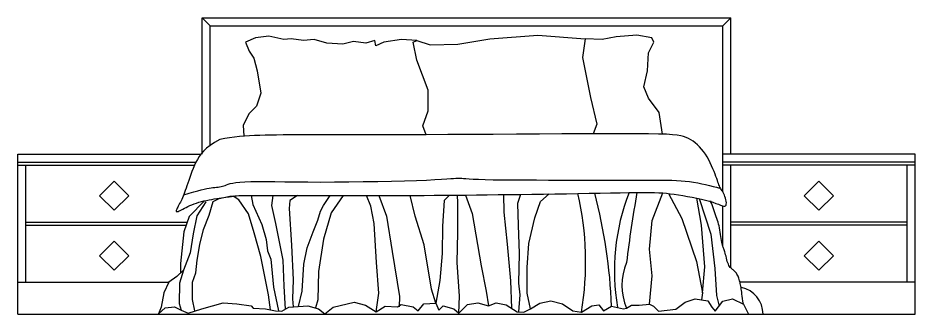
# Model space of a CAD drawing. Header units: millimetres. Extents: x 3060 to 28796, y 18778 to 36190.
# Drawn here: x 7568 to 10368, y 27918 to 28843 of the extents above; entities that cross this region are included whole.
import ezdxf

# ---------------------------------------------------------------- set-up
doc = ezdxf.new("R2010")
doc.units = ezdxf.units.MM

# ---------------------------------------------------------------- blocks, each defined once
blk = doc.blocks.new('A$C415940EB')
for p, q in [((575, 925), (2225, 925)), ((575, 500), (575, 925)), ((600, 900), (575, 925)), ((2200, 900), (2225, 925)), ((2225, 500), (2225, 925)), ((600, 900), (2200, 900)), ((600, 526.9), (600, 900)), ((2200, 381.7), (2200, 900)), ((783, 868.4), (741.3, 862.8)), ((830.3, 857.2), (783, 868.4)), ((1472.7, 860), (1622.8, 871.1)), ((1622.8, 871.1), (1770.2, 860)), ((1931.5, 871.1), (1867.5, 865.6)), ((1978.7, 862.8), (1931.5, 871.1)), ((741.3, 862.8), (710.7, 848.9)), ((710.7, 848.9), (721.9, 821.1)), ((852.5, 860), (830.3, 857.2)), ((891.5, 854.5), (852.5, 860)), ((924.8, 857.2), (891.5, 854.5)), ((963.8, 846.1), (924.8, 857.2)), ((1013.8, 843.4), (963.8, 846.1)), ((1047.2, 851.7), (1013.8, 843.4)), ((1086.1, 846.1), (1047.2, 851.7)), ((1113.9, 854.5), (1086.1, 846.1)), ((1116.7, 837.8), (1113.9, 854.5)), ((1141.7, 848.9), (1116.7, 837.8)), ((1197.4, 857.2), (1141.7, 848.9)), ((1244.6, 854.5), (1197.4, 857.2)), ((1233.5, 848.9), (1244.6, 854.5)), ((1244.6, 793.3), (1233.5, 848.9)), ((1244.6, 854.5), (1286.3, 840.6)), ((1286.3, 840.6), (1372.5, 843.4)), ((1372.5, 843.4), (1472.7, 860)), ((1770.2, 860), (1761.8, 801.7)), ((1823, 857.2), (1770.2, 860)), ((1867.5, 865.6), (1823, 857.2)), ((1967.6, 815.6), (1984.3, 848.9)), ((1984.3, 848.9), (1978.7, 862.8)), ((721.9, 821.1), (735.8, 798.9)), ((1964.8, 760), (1967.6, 815.6)), ((735.8, 798.9), (746.9, 760)), ((1280.8, 698.9), (1244.6, 793.3)), ((1761.8, 801.7), (1786.9, 676.7)), ((746.9, 760), (758, 690.5)), ((1953.7, 710), (1964.8, 760)), ((1967.6, 673.9), (1953.7, 710)), ((758, 690.5), (744.1, 648.9)), ((1280.8, 635), (1280.8, 698.9)), ((1786.9, 676.7), (1806.3, 593.3)), ((2001, 629.4), (1967.6, 673.9)), ((744.1, 648.9), (721.9, 626.6)), ((721.9, 626.6), (702.4, 590.5)), ((1264.1, 587.7), (1280.8, 635)), ((2011.6, 561.9), (2001, 629.4)), ((702.4, 590.5), (704.7, 555.4)), ((1806.3, 593.3), (1794.8, 563.1)), ((1274.2, 560.1), (1209.6, 559.9)), ((1274.2, 560.1), (1264.1, 587.7)), ((1341.8, 560.4), (1274.2, 560.1)), ((1411.8, 560.7), (1341.8, 560.4)), ((1483.7, 561.1), (1411.8, 560.7)), ((1556.3, 561.6), (1483.7, 561.1)), ((1628.1, 562.1), (1556.3, 561.6)), ((1697.8, 562.6), (1628.1, 562.1)), ((1764.1, 563), (1697.8, 562.6)), ((1825.6, 563.3), (1764.1, 563)), ((1880.8, 563.4), (1825.6, 563.3)), ((1928.6, 563.3), (1880.8, 563.4)), ((1967.8, 563), (1928.6, 563.3)), ((1999.2, 562.4), (1967.8, 563)), ((2023.9, 561.5), (1999.2, 562.4)), ((2043, 560.2), (2023.9, 561.5)), ((2057.6, 558.6), (2043, 560.2)), ((613.8, 536.1), (599.9, 526.9)), ((630.5, 545.7), (613.8, 536.1)), ((645.2, 548.4), (630.5, 545.7)), ((660.2, 550.7), (645.2, 548.4)), ((675.5, 552.6), (660.2, 550.7)), ((691, 554.2), (675.5, 552.6)), ((706.7, 555.5), (691, 554.2)), ((722.6, 556.6), (706.7, 555.5)), ((738.6, 557.4), (722.6, 556.6)), ((754.7, 558.1), (738.6, 557.4)), ((771.1, 558.6), (754.7, 558.1)), ((788.2, 559), (771.1, 558.6)), ((806.8, 559.3), (788.2, 559)), ((827.7, 559.5), (806.8, 559.3)), ((851.5, 559.6), (827.7, 559.5)), ((879, 559.6), (851.5, 559.6)), ((910.8, 559.7), (879, 559.6)), ((947.8, 559.7), (910.8, 559.7)), ((990.4, 559.7), (947.8, 559.7)), ((1038.4, 559.7), (990.4, 559.7)), ((1091.2, 559.7), (1038.4, 559.7)), ((1148.5, 559.8), (1091.2, 559.7)), ((1209.6, 559.9), (1148.5, 559.8)), ((2068.8, 556.6), (2057.6, 558.6)), ((2077.6, 554.2), (2068.8, 556.6)), ((2085.3, 551.3), (2077.6, 554.2)), ((2092.7, 547.9), (2085.3, 551.3)), ((2100, 544), (2092.7, 547.9)), ((2107.1, 539.6), (2100, 544)), ((2114.1, 534.5), (2107.1, 539.6)), ((2120.8, 528.9), (2114.1, 534.5)), ((579.2, 509.2), (571.6, 500.6)), ((588.5, 517.9), (579.2, 509.2)), ((599.9, 526.9), (588.5, 517.9)), ((2127.4, 522.6), (2120.8, 528.9)), ((2133.6, 515.6), (2127.4, 522.6)), ((2139.7, 508), (2133.6, 515.6)), ((2145.4, 499.6), (2139.7, 508)), ((0, 500), (571.2, 500)), ((0, 0), (0, 500)), ((560.1, 483.1), (555.4, 474.1)), ((565.3, 491.9), (560.1, 483.1)), ((571.6, 500.6), (565.3, 491.9)), ((2150.8, 490.7), (2145.4, 499.6)), ((2155.9, 481.5), (2150.8, 490.7)), ((2160.6, 472.1), (2155.9, 481.5)), ((2800, 500), (2200, 500)), ((2800, 0), (2800, 500)), ((0, 475), (555.9, 475)), ((0, 465), (551.2, 465)), ((25, 100), (25, 465)), ((547, 455.2), (543.1, 445.6)), ((551.1, 464.8), (547, 455.2)), ((555.4, 474.1), (551.1, 464.8)), ((2165, 462.7), (2160.6, 472.1)), ((2169, 453.6), (2165, 462.7)), ((2172.6, 445), (2169, 453.6)), ((2800, 475), (2200, 475)), ((2800, 465), (2200, 465)), ((2225, 144.1), (2225, 465)), ((2775, 100), (2775, 465)), ((536.1, 426.5), (532.9, 417.3)), ((539.5, 435.9), (536.1, 426.5)), ((543.1, 445.6), (539.5, 435.9)), ((1301.5, 419.9), (1322.3, 421)), ((1322.3, 421), (1338.4, 422.1)), ((1338.4, 422.1), (1350.7, 423)), ((1350.7, 423), (1359.9, 423.8)), ((1359.9, 423.8), (1366.8, 424.4)), ((1366.8, 424.4), (1372, 424.8)), ((1372, 424.8), (1376.3, 425)), ((1376.3, 425), (1380.4, 424.8)), ((1380.4, 424.8), (1385, 424.5)), ((1385, 424.5), (1390.8, 423.9)), ((1390.8, 423.9), (1398.3, 423.2)), ((1398.3, 423.2), (1408.1, 422.4)), ((1408.1, 422.4), (1421, 421.7)), ((1421, 421.7), (1437.5, 420.9)), ((1437.5, 420.9), (1458.3, 420.3)), ((1458.3, 420.3), (1483.7, 419.7)), ((2175.7, 437), (2172.6, 445)), ((2178.4, 429.7), (2175.7, 437)), ((2180.8, 423.3), (2178.4, 429.7)), ((2182.9, 417.5), (2180.8, 423.3)), ((300.3, 415.3), (254.8, 369.8)), ((345.8, 369.8), (300.3, 415.3)), ((524.5, 392.8), (522.1, 385.9)), ((527.1, 400.4), (524.5, 392.8)), ((529.9, 408.6), (527.1, 400.4)), ((532.9, 417.3), (529.9, 408.6)), ((581.2, 390.4), (589.2, 392.1)), ((589.2, 392.1), (596.3, 393.4)), ((596.3, 393.4), (602.7, 394.4)), ((602.7, 394.4), (608.7, 395.2)), ((608.7, 395.2), (614.3, 395.8)), ((614.3, 395.8), (619.7, 396.4)), ((619.7, 396.4), (624.7, 396.9)), ((624.7, 396.9), (629.5, 397.5)), ((629.5, 397.5), (634.1, 398.3)), ((634.1, 398.3), (638.5, 399.2)), ((638.5, 399.2), (642.7, 400.4)), ((642.7, 400.4), (646.8, 402)), ((646.8, 402), (651.2, 403.7)), ((651.2, 403.7), (656.3, 405.6)), ((656.3, 405.6), (662.6, 407.5)), ((662.6, 407.5), (670.5, 409.4)), ((670.5, 409.4), (680.4, 411.1)), ((680.4, 411.1), (692.7, 412.5)), ((692.7, 412.5), (708, 413.5)), ((708, 413.5), (726.5, 414)), ((726.5, 414), (748.3, 414.2)), ((748.3, 414.2), (773.3, 414.1)), ((773.3, 414.1), (801.4, 413.7)), ((801.4, 413.7), (832.7, 413.3)), ((832.7, 413.3), (867.1, 412.9)), ((867.1, 412.9), (904.4, 412.6)), ((904.4, 412.6), (944.7, 412.4)), ((944.7, 412.4), (987.7, 412.6)), ((987.7, 412.6), (1032.4, 413)), ((1032.4, 413), (1077.8, 413.6)), ((1077.8, 413.6), (1122.8, 414.4)), ((1122.8, 414.4), (1166.1, 415.3)), ((1166.1, 415.3), (1206.8, 416.4)), ((1206.8, 416.4), (1243.6, 417.5)), ((1243.6, 417.5), (1275.4, 418.7)), ((1275.4, 418.7), (1301.5, 419.9)), ((1483.7, 419.7), (1513.3, 419.4)), ((1513.3, 419.4), (1546.1, 419.1)), ((1546.1, 419.1), (1581.4, 418.9)), ((1581.4, 418.9), (1618.4, 418.8)), ((1618.4, 418.8), (1656.3, 418.7)), ((1656.3, 418.7), (1694.3, 418.7)), ((1694.3, 418.7), (1731.6, 418.7)), ((1731.6, 418.7), (1767.4, 418.7)), ((1767.4, 418.7), (1801.7, 418.7)), ((1801.7, 418.7), (1834.3, 418.7)), ((1834.3, 418.7), (1865.1, 418.7)), ((1865.1, 418.7), (1894, 418.7)), ((1894, 418.7), (1921, 418.7)), ((1921, 418.7), (1946, 418.7)), ((1946, 418.7), (1968.8, 418.7)), ((1968.8, 418.7), (1989.5, 418.7)), ((1989.5, 418.7), (2008.3, 418.6)), ((2008.3, 418.6), (2025.4, 418.5)), ((2025.4, 418.5), (2041.1, 418.1)), ((2041.1, 418.1), (2055.7, 417.6)), ((2055.7, 417.6), (2069.5, 416.7)), ((2069.5, 416.7), (2082.8, 415.6)), ((2082.8, 415.6), (2095.8, 414)), ((2095.8, 414), (2108.7, 412)), ((2108.7, 412), (2121.5, 409.7)), ((2121.5, 409.7), (2134.1, 407.1)), ((2134.1, 407.1), (2146.3, 404.4)), ((2146.3, 404.4), (2158.1, 401.6)), ((2158.1, 401.6), (2169.4, 398.8)), ((2169.4, 398.8), (2180, 396.1)), ((2180, 396.1), (2189.8, 393.6)), ((2184.7, 412.4), (2182.9, 417.5)), ((2186.3, 407.8), (2184.7, 412.4)), ((2187.8, 403.7), (2186.3, 407.8)), ((2189.3, 400.1), (2187.8, 403.7)), ((2190.9, 396.8), (2189.3, 400.1)), ((2192.5, 393.8), (2190.9, 396.8)), ((2194.2, 390.9), (2192.5, 393.8)), ((2454.2, 369.8), (2499.7, 415.3)), ((2499.7, 415.3), (2545.2, 369.8)), ((254.8, 369.8), (300.3, 324.3)), ((300.3, 324.3), (345.8, 369.8)), ((515.4, 368.1), (513.3, 362.9)), ((517.6, 373.6), (515.4, 368.1)), ((517.4, 372.4), (534.3, 377.6)), ((519.8, 379.5), (517.6, 373.6)), ((522.1, 385.9), (519.8, 379.5)), ((534.3, 377.6), (548.8, 381.8)), ((548.8, 381.8), (561.3, 385.3)), ((561.3, 385.3), (572, 388.2)), ((572, 388.2), (581.2, 390.4)), ((627.7, 361.3), (666.5, 369.7)), ((635.5, 363.2), (642.2, 364.1)), ((642.2, 364.1), (648.4, 364.9)), ((648.4, 364.9), (653.9, 365.7)), ((653.9, 365.7), (658.7, 366.4)), ((658.7, 366.4), (662.6, 367.1)), ((662.6, 367.1), (666.1, 367.7)), ((666.1, 367.7), (669.5, 368.3)), ((669.5, 368.3), (673.1, 368.8)), ((689.7, 356.4), (671.3, 368.5)), ((673.1, 368.8), (677.3, 369.2)), ((677.3, 369.2), (682.5, 369.6)), ((682.5, 369.6), (689.2, 369.9)), ((689.2, 369.9), (697.5, 370.1)), ((697.5, 370.1), (707.9, 370.3)), ((707.9, 370.3), (720.3, 370.3)), ((720.3, 370.3), (734.5, 370.3)), ((727.4, 370.3), (733.3, 342.5)), ((734.5, 370.3), (750.4, 370.3)), ((750.4, 370.3), (767.8, 370.2)), ((767.8, 370.2), (786.6, 370.2)), ((786.6, 370.2), (806.6, 370.1)), ((792.7, 339), (796.6, 370.2)), ((806.6, 370.1), (827.7, 370.1)), ((827.7, 370.1), (849.7, 370.1)), ((872.4, 370.2), (848.6, 354.7)), ((849.7, 370.1), (872.4, 370.2)), ((872.4, 370.2), (895.4, 370.3)), ((895.4, 370.3), (918.5, 370.4)), ((918.5, 370.4), (941.3, 370.4)), ((941.3, 370.4), (963.7, 370.5)), ((953.3, 339), (974.5, 370.5)), ((963.7, 370.5), (985.3, 370.6)), ((1015.4, 370.6), (977.8, 316.3)), ((985.3, 370.6), (1005.7, 370.6)), ((1005.7, 370.6), (1025, 370.6)), ((1025, 370.6), (1043.3, 370.5)), ((1043.3, 370.5), (1061.2, 370.4)), ((1061.2, 370.4), (1079, 370.4)), ((1079, 370.4), (1097.3, 370.3)), ((1101.8, 337.2), (1088.2, 370.3)), ((1097.3, 370.3), (1116.5, 370.2)), ((1116.5, 370.2), (1137, 370.2)), ((1126.8, 370.2), (1150.6, 305.8)), ((1137, 370.2), (1159.3, 370.2)), ((1159.3, 370.2), (1183.7, 370.3)), ((1183.7, 370.3), (1210.1, 370.4)), ((1210.1, 370.4), (1238.2, 370.6)), ((1239.7, 305.8), (1224.2, 370.5)), ((1238.2, 370.6), (1267.9, 370.8)), ((1267.9, 370.8), (1298.9, 371)), ((1298.9, 371), (1330.9, 371.3)), ((1347.2, 371.4), (1330.5, 354.7)), ((1330.9, 371.3), (1363.6, 371.6)), ((1363.6, 371.6), (1397, 371.9)), ((1372.4, 347.7), (1372.2, 371.7)), ((1397, 371.9), (1430.7, 372.2)), ((1397, 371.9), (1417.8, 314.5)), ((1430.7, 372.2), (1464.8, 372.6)), ((1464.8, 372.6), (1499.2, 373)), ((1499.2, 373), (1533.9, 373.4)), ((1517.3, 318), (1516.5, 373.2)), ((1533.9, 373.4), (1568.9, 373.8)), ((1568.9, 373.8), (1559.2, 345.9)), ((1568.9, 373.8), (1604.2, 374.3)), ((1604.2, 374.3), (1639.8, 374.8)), ((1630.8, 351.2), (1657.7, 375.1)), ((1639.8, 374.8), (1675.7, 375.4)), ((1675.7, 375.4), (1711.8, 376)), ((1711.8, 376), (1747.7, 376.6)), ((1747.7, 376.6), (1783, 377.2)), ((1783, 377.2), (1817, 377.8)), ((1817, 377.8), (1849.4, 378.4)), ((1849.4, 378.4), (1879.6, 378.9)), ((1879.6, 378.9), (1907.2, 379.3)), ((1907.2, 379.3), (1931.7, 379.5)), ((1931.7, 379.5), (1952.7, 379.7)), ((1952.7, 379.7), (1970.7, 379.6)), ((1970.7, 379.6), (1986.3, 379.4)), ((1979.5, 291.9), (2012.4, 378.2)), ((1986.3, 379.4), (2000, 378.9)), ((2000, 378.9), (2012.4, 378.2)), ((2012.4, 378.2), (2024.2, 377.2)), ((2024.2, 377.2), (2036, 375.9)), ((2030.1, 376.6), (2072, 298.9)), ((2036, 375.9), (2048.2, 374.3)), ((2048.2, 374.3), (2061.5, 372.4)), ((2061.5, 372.4), (2075.5, 370.2)), ((2075.5, 370.2), (2090, 367.7)), ((2090, 367.7), (2104.7, 364.9)), ((2104.7, 364.9), (2119.2, 362)), ((2195.9, 388.2), (2194.2, 390.9)), ((2197.7, 385.4), (2195.9, 388.2)), ((2199.6, 382.5), (2197.7, 385.4)), ((2201.4, 379.3), (2199.6, 382.5)), ((2203.2, 375.7), (2201.4, 379.3)), ((2205, 371.7), (2203.2, 375.7)), ((2206.7, 367.2), (2205, 371.7)), ((2208.3, 362.2), (2206.7, 367.2)), ((2499.7, 324.3), (2454.2, 369.8)), ((2545.2, 369.8), (2499.7, 324.3)), ((500.5, 337.2), (498.7, 333.8)), ((502.5, 340.9), (500.5, 337.2)), ((504.7, 344.9), (502.5, 340.9)), ((506.9, 349.1), (504.7, 344.9)), ((509.1, 353.5), (506.9, 349.1)), ((511.2, 358.1), (509.1, 353.5)), ((513.3, 362.9), (511.2, 358.1)), ((524.6, 333.3), (530.3, 336.1)), ((530.3, 336.1), (536.5, 339)), ((581.9, 353.6), (534.7, 304.5)), ((536.5, 339), (543.1, 341.7)), ((543.1, 341.7), (550, 344.3)), ((550, 344.3), (557.3, 346.8)), ((557.3, 346.8), (564.8, 349.1)), ((586.1, 350.3), (558.3, 307.3)), ((564.8, 349.1), (572.6, 351.2)), ((572.6, 351.2), (580.6, 353.2)), ((580.6, 353.2), (588.6, 355.1)), ((588.6, 355.1), (596.7, 356.8)), ((596.7, 356.8), (604.8, 358.3)), ((597.2, 308.7), (609.6, 351.6)), ((604.8, 358.3), (612.8, 359.7)), ((609.6, 351.6), (627.7, 361.3)), ((612.8, 359.7), (620.7, 361)), ((620.7, 361), (628.2, 362.1)), ((628.2, 362.1), (635.5, 363.2)), ((719.4, 312.8), (689.7, 356.4)), ((733.3, 342.5), (761.3, 279.6)), ((804.9, 283.1), (792.7, 339)), ((848.6, 354.7), (846.8, 330.2)), ((944.6, 321.5), (953.3, 339)), ((1112.2, 283.1), (1101.8, 337.2)), ((1330.5, 354.7), (1325.3, 274.4)), ((1372.4, 255.2), (1372.4, 347.7)), ((1559.2, 345.9), (1561, 277.9)), ((1613.4, 300.6), (1630.8, 351.2)), ((2119.2, 362), (2133.2, 358.9)), ((2133.1, 277.9), (2119.2, 362)), ((2126.2, 360.5), (2162.8, 250)), ((2133.2, 358.9), (2146.4, 355.7)), ((2146.4, 355.7), (2158.5, 352.4)), ((2158.5, 352.4), (2169.1, 349.1)), ((2162.1, 352.6), (2161.8, 353.5)), ((2163, 350), (2162.1, 352.6)), ((2164.4, 346.1), (2163, 350)), ((2166.2, 341.1), (2164.4, 346.1)), ((2168.3, 335.3), (2166.2, 341.1)), ((2169.1, 349.1), (2178.4, 345.9)), ((2178.4, 345.9), (2186.3, 342.9)), ((2186.3, 342.9), (2193, 340.5)), ((2193, 340.5), (2198.5, 338.6)), ((2198.5, 338.6), (2202.9, 337.5)), ((2200, 211.3), (2200, 338.2)), ((2202.9, 337.5), (2206.2, 337.3)), ((2206.2, 337.3), (2208.6, 338.3)), ((2209.6, 357.2), (2208.3, 362.2)), ((2208.6, 338.3), (2210.2, 340.5)), ((2210.5, 352.3), (2209.6, 357.2)), ((2210.2, 340.5), (2210.9, 343.7)), ((2211, 347.7), (2210.5, 352.3)), ((2210.9, 343.7), (2211, 347.7)), ((494.2, 323.6), (494, 322)), ((494, 322), (494.3, 320.9)), ((494.7, 325.5), (494.2, 323.6)), ((494.3, 320.9), (495.1, 320.3)), ((495.7, 327.9), (494.7, 325.5)), ((495.1, 320.3), (496.3, 320)), ((497, 330.7), (495.7, 327.9)), ((496.3, 320), (498, 320.2)), ((498.7, 333.8), (497, 330.7)), ((498, 320.2), (500.3, 320.9)), ((500.3, 320.9), (503.1, 322.1)), ((503.1, 322.1), (506.4, 323.7)), ((506.4, 323.7), (510.2, 325.7)), ((510.2, 325.7), (514.5, 328)), ((514.5, 328), (519.3, 330.6)), ((519.3, 330.6), (524.6, 333.3)), ((579.1, 264.3), (597.2, 308.7)), ((736.8, 253.5), (719.4, 312.8)), ((846.8, 330.2), (853.8, 215.1)), ((935.9, 293.6), (944.6, 321.5)), ((977.8, 316.3), (953.3, 234.3)), ((1417.8, 314.5), (1445.7, 150.5)), ((1527.8, 218.6), (1517.3, 318)), ((2170.5, 329), (2168.3, 335.3)), ((2172.8, 322.5), (2170.5, 329)), ((2175.1, 316.1), (2172.8, 322.5)), ((2177.3, 309.9), (2175.1, 316.1)), ((2179.4, 304), (2177.3, 309.9)), ((25, 287.5), (528.7, 287.5)), ((534.7, 304.5), (518.1, 257.4)), ((558.3, 307.3), (547.2, 250.4)), ((827.6, 168), (804.9, 283.1)), ((921.9, 257), (935.9, 293.6)), ((1119.2, 161), (1112.2, 283.1)), ((1150.6, 305.8), (1168.1, 195.9)), ((1267.6, 216.8), (1239.7, 305.8)), ((1594.1, 220.3), (1613.4, 300.6)), ((1970.8, 202.9), (1979.5, 291.9)), ((2072, 298.9), (2117.4, 164.5)), ((2181.4, 298.3), (2179.4, 304)), ((2183.3, 292.7), (2181.4, 298.3)), ((2185, 287.1), (2183.3, 292.7)), ((2186.6, 281.3), (2185, 287.1)), ((2188.1, 275.4), (2186.6, 281.3)), ((2775, 287.5), (2225, 287.5)), ((25, 277.5), (525.2, 277.5)), ((518.1, 257.4), (507, 157.6)), ((568, 217.2), (579.1, 264.3)), ((757.8, 180.2), (736.8, 253.5)), ((761.3, 279.6), (775.2, 232.5)), ((902.7, 206.4), (921.9, 257)), ((1325.3, 274.4), (1323.5, 188.9)), ((1370.6, 161), (1372.4, 255.2)), ((1561, 277.9), (1564.5, 188.9)), ((2143.6, 147.1), (2133.1, 277.9)), ((2189.5, 269.2), (2188.1, 275.4)), ((2190.8, 262.6), (2189.5, 269.2)), ((2192, 255.8), (2190.8, 262.6)), ((2193, 248.9), (2192, 255.8)), ((2775, 277.5), (2225, 277.5)), ((300.3, 227.8), (254.8, 182.3)), ((345.8, 182.3), (300.3, 227.8)), ((547.2, 250.4), (537.5, 190.8)), ((775.2, 232.5), (778.7, 197.7)), ((953.3, 234.3), (937.6, 133.1)), ((2162.8, 250), (2175, 141.9)), ((2194.1, 242.1), (2193, 248.9)), ((2195, 235.6), (2194.1, 242.1)), ((2196, 229.5), (2195, 235.6)), ((2196.9, 223.9), (2196, 229.5)), ((2454.2, 182.3), (2499.7, 227.8)), ((2499.7, 227.8), (2545.2, 182.3)), ((559.7, 168.7), (568, 217.2)), ((778.7, 197.7), (789.2, 171.5)), ((853.8, 215.1), (859.1, 106.9)), ((892.2, 155.8), (902.7, 206.4)), ((1290.3, 77.3), (1267.6, 216.8)), ((1538.3, 103.4), (1527.8, 218.6)), ((1588.9, 145.3), (1594.1, 220.3)), ((1979.5, 119.2), (1970.8, 202.9)), ((2197.9, 219), (2196.9, 223.9)), ((2198.9, 215), (2197.9, 219)), ((2199.9, 211.6), (2198.9, 215)), ((2200.9, 208.7), (2199.9, 211.6)), ((2202, 206), (2200.9, 208.7)), ((2203.1, 203.5), (2202, 206)), ((2204.2, 200.8), (2203.1, 203.5)), ((2205.3, 197.8), (2204.2, 200.8)), ((2206.4, 194.3), (2205.3, 197.8)), ((254.8, 182.3), (300.3, 136.8)), ((300.3, 136.8), (345.8, 182.3)), ((537.5, 190.8), (516.7, 136.8)), ((555.5, 128.5), (559.7, 168.7)), ((782.2, 59.8), (757.8, 180.2)), ((789.2, 171.5), (797.9, 84.3)), ((1168.1, 195.9), (1190.8, 54.6)), ((1323.5, 188.9), (1316.5, 105.2)), ((1564.5, 188.9), (1562.7, 96.5)), ((2207.6, 190.2), (2206.4, 194.3)), ((2208.7, 185.5), (2207.6, 190.2)), ((2209.9, 180.4), (2208.7, 185.5)), ((2211.1, 175.1), (2209.9, 180.4)), ((2212.5, 169.8), (2211.1, 175.1)), ((2213.9, 164.7), (2212.5, 169.8)), ((2499.7, 136.8), (2454.2, 182.3)), ((2545.2, 182.3), (2499.7, 136.8)), ((507, 157.6), (507, 127.7)), ((831.1, 87.7), (827.6, 168)), ((887, 72), (892.2, 155.8)), ((1126.2, 65.1), (1119.2, 161)), ((1377.6, 56.3), (1370.6, 161)), ((1445.7, 150.5), (1461.4, 72)), ((1588.9, 65.1), (1588.9, 145.3)), ((2117.4, 164.5), (2136.6, 66.8)), ((2136.6, 66.8), (2143.6, 147.1)), ((2175, 141.9), (2180.3, 58.1)), ((2215.5, 159.8), (2213.9, 164.7)), ((2217.2, 155.5), (2215.5, 159.8)), ((2219.1, 151.8), (2217.2, 155.5)), ((2221.1, 148.6), (2219.1, 151.8)), ((2223.3, 145.9), (2221.1, 148.6)), ((2225.5, 143.6), (2223.3, 145.9)), ((2227.8, 141.5), (2225.5, 143.6)), ((2230.1, 139.6), (2227.8, 141.5)), ((495.9, 117.4), (470.9, 99.4)), ((516.7, 136.8), (495.9, 117.4)), ((516.7, 136.8), (504.2, 96.6)), ((544.4, 100), (555.5, 128.5)), ((937.6, 133.1), (935.9, 44.1)), ((1971.5, 30.7), (1979.5, 119.2)), ((2232.3, 137.8), (2230.1, 139.6)), ((2234.5, 136), (2232.3, 137.8)), ((2236.6, 134.1), (2234.5, 136)), ((2238.6, 132), (2236.6, 134.1)), ((2240.6, 129.7), (2238.6, 132)), ((2242.4, 127.3), (2240.6, 129.7)), ((2244.2, 124.7), (2242.4, 127.3)), ((2245.8, 121.9), (2244.2, 124.7)), ((2247.4, 118.9), (2245.8, 121.9)), ((2248.8, 115.6), (2247.4, 118.9)), ((2250.2, 112), (2248.8, 115.6)), ((2251.4, 108.3), (2250.2, 112)), ((0, 100), (471.8, 100)), ((470.9, 99.4), (455.6, 66.1)), ((504.2, 96.6), (502.8, 32.8)), ((544.4, 45.3), (544.4, 100)), ((797.9, 84.3), (813.6, 9.8)), ((834.7, 15.3), (831.1, 87.7)), ((859.1, 106.9), (857.3, 47.6)), ((1316.5, 105.2), (1304, 34)), ((1541.3, 18.2), (1538.3, 103.4)), ((1562.7, 96.5), (1566.2, 59.8)), ((2252.5, 104.3), (2251.4, 108.3)), ((2253.6, 100.2), (2252.5, 104.3)), ((2254.6, 95.9), (2253.6, 100.2)), ((2800, 100), (2253.6, 100)), ((2255.5, 91.5), (2254.6, 95.9)), ((2256.3, 87), (2255.5, 91.5)), ((2257, 82.5), (2256.3, 87)), ((455.6, 66.1), (447.3, 21.7)), ((787.8, 13.7), (782.2, 59.8)), ((875.4, 23.9), (887, 72)), ((1117.9, 7.5), (1126.2, 65.1)), ((1304, 34), (1290.3, 77.3)), ((1376, 2.8), (1377.6, 56.3)), ((1461.4, 72), (1468.3, 26.2)), ((1566.2, 59.8), (1562.1, 7)), ((1599.2, 16.7), (1588.9, 65.1)), ((2136.6, 66.8), (2133.4, 44.8)), ((2180.3, 58.1), (2188.2, 24.5)), ((2257.7, 77.9), (2257, 82.5)), ((2258.3, 73.2), (2257.7, 77.9)), ((2259, 68.1), (2258.3, 73.2)), ((2259.7, 62.4), (2259, 68.1)), ((2260.5, 56), (2259.7, 62.4)), ((502.8, 32.8), (509.3, 12.2)), ((552.3, 9.8), (544.4, 45.3)), ((573.5, 16.9), (640.7, 35.6)), ((640.7, 35.6), (683, 32.5)), ((683, 32.5), (728.3, 26.2)), ((857.3, 47.6), (859.3, 22.6)), ((935.9, 44.1), (928.8, 19.5)), ((983.3, 21.5), (1049, 37.2)), ((1049, 37.2), (1085, 27.8)), ((1185.1, 23.1), (1196.1, 29.4)), ((1190.8, 54.6), (1189.5, 22.9)), ((1196.1, 29.4), (1233.6, 23.1)), ((1249.3, 10.6), (1266.5, 32.5)), ((1266.5, 32.5), (1304, 34)), ((1304, 34), (1313.4, 12.2)), ((1376, 2.8), (1402.6, 29.4)), ((1402.6, 29.4), (1435.4, 35.6)), ((1435.4, 35.6), (1468.3, 26.2)), ((1468.3, 26.2), (1492.8, 35.4)), ((1492.8, 35.4), (1524.1, 29.2)), ((1524.1, 29.2), (1558.5, 7.3)), ((1599.2, 16.7), (1628.9, 33.9)), ((1628.9, 33.9), (1663.3, 41.7)), ((1663.3, 41.7), (1699.3, 32.3)), ((1699.3, 32.3), (1732.2, 10.4)), ((1791.6, 26.1), (1813.5, 29.2)), ((1813.5, 29.2), (1827.6, 10.4)), ((1938.7, 27.6), (1971.5, 30.7)), ((1971.5, 30.7), (1984, 24.5)), ((2052.9, 15.1), (2082.6, 37)), ((2082.6, 37), (2113.9, 47.9)), ((2113.9, 47.9), (2153, 41.7)), ((2153, 41.7), (2165.5, 21.4)), ((2176.5, 8.9), (2199.9, 40.1)), ((2199.9, 40.1), (2229.7, 47.9)), ((2229.7, 47.9), (2264.1, 30.7)), ((2261.5, 48.7), (2260.5, 56)), ((2262.7, 40.3), (2261.5, 48.7)), ((2264.1, 30.7), (2262.7, 40.3)), ((2264.1, 30.7), (2280.6, 0)), ((447.3, 21.7), (438.9, 1.2)), ((438.9, 1.2), (459.3, 20)), ((459.3, 20), (489, 23.1)), ((489, 23.1), (509.3, 12.2)), ((509.3, 12.2), (531.2, 2.8)), ((531.2, 2.8), (573.5, 16.9)), ((728.3, 26.2), (734.6, 18.4)), ((734.6, 18.4), (772.1, 16.9)), ((772.1, 16.9), (803.4, 10.6)), ((803.4, 10.6), (823.8, 9)), ((823.8, 9), (845.7, 21.5)), ((845.7, 21.5), (905.1, 26.2)), ((905.1, 26.2), (938, 16.9)), ((938, 16.9), (958.3, 1.2)), ((958.3, 1.2), (983.3, 21.5)), ((1085, 27.8), (1117.9, 7.5)), ((1117.9, 7.5), (1146, 24.7)), ((1146, 24.7), (1185.1, 23.1)), ((1233.6, 23.1), (1249.3, 10.6)), ((1313.4, 12.2), (1327.5, 26.2)), ((1327.5, 26.2), (1360.4, 16.9)), ((1360.4, 16.9), (1376, 2.8)), ((1558.5, 7.3), (1578.9, 5.7)), ((1578.9, 5.7), (1599.2, 16.7)), ((1732.2, 10.4), (1758.8, 5.7)), ((1758.8, 5.7), (1791.6, 26.1)), ((1827.6, 10.4), (1852.6, 24.5)), ((1852.6, 24.5), (1890.2, 16.7)), ((1890.2, 16.7), (1899.6, 18.2)), ((1899.6, 18.2), (1915.2, 27.6)), ((1915.2, 27.6), (1930.9, 27.6)), ((1930.9, 27.6), (1938.7, 27.6)), ((1984, 24.5), (1999.7, 8.9)), ((1999.7, 8.9), (2052.9, 15.1)), ((2165.5, 21.4), (2176.5, 8.9)), ((0, 0), (2800, 0))]:
    blk.add_line(p, q)
for centre, radius, start, end in [((819, 163.3), 952.9, 350.4806, 12.9339), ((252.4, -33.7), 1601.3, 2.0826, 14.8814), ((2538.4, 135.1), 676.8, 158.8487, 189.7401), ((6640.1, -433.2), 4778, 170.2062, 172.8555), ((2072.2, 90.1), 187, 157.7155, 202.6016), ((2241.3, 0.1), 84.2, 359.9053, 78.7345)]:
    blk.add_arc(centre, radius, start, end)

msp = doc.modelspace()

# ---------------------------------------------------------------- block references
msp.add_blockref('A$C415940EB', (7567.8, 27917.7))

doc.saveas('drawing.dxf')
